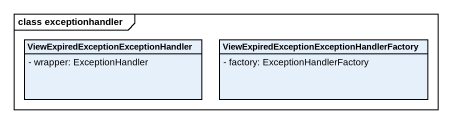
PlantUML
@startuml
mainframe class exceptionhandler
hide circle
hide empty members
skinparam classAttributeIconSize 0
class "ViewExpiredExceptionExceptionHandler" as ViewExpiredExceptionExceptio {
  - wrapper: ExceptionHandler
}
class "ViewExpiredExceptionExceptionHandlerFactory" as ViewExpiredExceptionExceptio_2 {
  - factory: ExceptionHandlerFactory
}
@enduml
